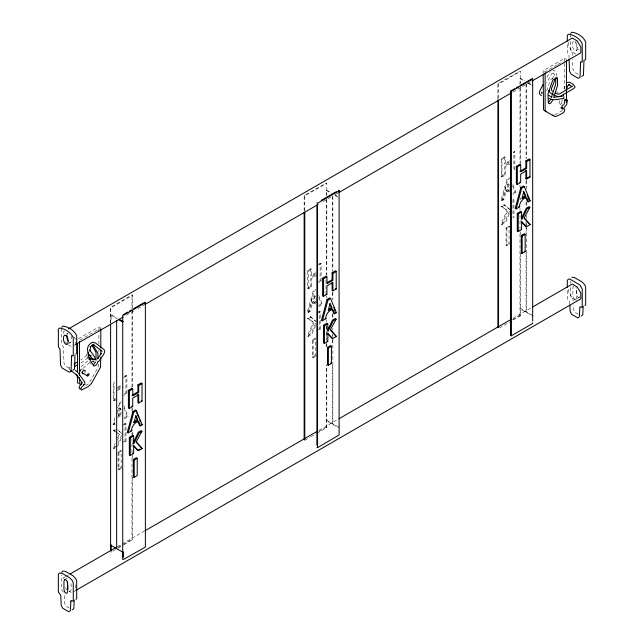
<?xml version="1.0" encoding="UTF-8"?>
<svg xmlns="http://www.w3.org/2000/svg" width="644" height="644" viewBox="0 0 644 644"><rect width="100%" height="100%" fill="white"/><g stroke="black" fill="none" stroke-linecap="round" stroke-linejoin="round"><path stroke-width="0.48" stroke-dasharray="3.22 2.42" d="M98.886 352.083L98.886 350.07M98.886 344.041L98.886 332.988M98.886 331.982L98.886 326.959L100.81 328.062L79.47 340.386L77.546 339.275M110.43 322.716L110.51 307.309L131.98 294.92L132.616 295.282L132.616 308.363M116.556 399.513L114.028 400.971L113.304 400.23L113.304 382.745L114.954 381.795M114.028 400.971L114.028 383.132L113.304 382.745M122.006 468.083L121.128 467.431L121.128 450.196L118.118 451.935L118.118 469.17L118.939 469.854L121.241 468.526M126.015 441.623L125.041 441.027L125.041 423.543L126.015 423.792L126.015 441.623L124.332 442.597M126.916 393.524L125.934 392.937L125.934 375.452L126.916 375.694L126.916 393.524L123.551 395.472M132.616 477.349L132.616 539.712L131.98 539.342L131.98 456.862M131.98 452.837L131.98 438.757M131.98 434.732L131.98 432.72M131.98 410.59L131.98 408.578M131.98 387.455L131.98 312.018M131.98 311.012L131.98 294.92M132.616 458.238L132.616 455.219M132.616 435.103L132.616 432.084M132.616 409.954L132.616 407.942M132.616 386.819L132.616 309.37M304.145 210.604L304.145 195.518L326.162 183.073L326.806 183.178L326.806 195.196M304.781 210.974L304.781 195.889L326.806 183.178M317.524 274.875L311.64 278.337L311.583 286.91L308.226 288.858L307.494 288.118L307.494 270.633L310.794 268.733L311.583 269.079L311.632 276.099L315.89 273.692M308.226 288.858L308.226 271.027L311.583 269.079M311.583 286.91L310.794 286.21L310.843 277.806L316.615 274.408M310.794 268.733L310.794 275.447L311.632 276.099M316.196 355.971L315.319 355.327L315.319 338.084L312.308 339.823L312.308 357.058L313.129 357.742L315.431 356.414M320.205 329.511L319.231 328.915L319.231 311.43L320.205 311.68L320.205 329.511L318.522 330.485M321.106 281.42L320.124 280.824L320.124 263.34L321.106 263.581L321.106 281.42L318.587 282.869M326.25 427.914L326.25 365.349M316.808 433.372L326.798 427.6L326.806 365.035M497.901 98.741L497.901 83.656L519.917 71.21L520.553 71.315L520.553 83.334M498.536 98.105L498.536 84.026L520.553 71.315M511.28 163.013L505.395 166.474L505.339 175.055L501.974 176.995L501.249 176.255L501.249 158.77L504.542 156.87L505.339 157.217L505.379 164.236L509.646 161.837M501.974 176.995L501.974 159.165L505.339 157.217M505.339 175.055L504.542 174.347L504.598 165.943L510.37 162.546M504.542 156.87L504.542 163.584L505.379 164.236M509.951 244.108L509.066 243.464L509.066 226.221L509.951 226.527L506.884 228.298L506.063 227.96L506.063 245.195L506.884 245.879L509.187 244.551M514.862 169.557L514.862 151.726L513.88 151.477L513.88 168.961L514.862 169.557L513.179 170.523M520.006 316.059L520.006 230.375M513.131 320.02L520.553 315.737L520.553 253.173M561.552 102.823L562.397 99.57M98.886 364.142L97.638 368.352L89.725 382.053L88.341 383.921L84.388 386.577M559.338 100.738L559.081 103.62L560.216 105.278M326.025 285.509L325.969 293.157M556.295 76.395L556.392 72.345L554.589 70.719L552.85 70.333M115.155 424.106L113.851 424.863L113.135 424.114L114.986 417.481M117.627 408.014L118.947 403.281L121.579 401.751M113.851 424.863L115.195 420.033M117.619 411.339L119.776 403.611L121.788 402.444M117.659 413.673C118.383 406.412 120.444 405.978 122.191 412.86M316.912 302.342L311.841 305.264L310.006 311.616L308.041 312.751L307.325 312.002L313.137 291.168L315.769 289.639M308.041 312.751L313.966 291.499L315.31 290.718M307.325 312.002L309.249 310.891L311.052 304.668L316.019 301.795M510.66 190.479L505.588 193.401L503.753 199.753L501.789 200.888L501.08 200.139L506.892 179.306L509.525 177.784M501.789 200.888L507.722 179.636L509.734 178.469M501.08 200.139L503.004 199.028L504.799 192.806L509.774 189.932M546.7 90.772L550.588 79.679L554.629 76.7M563.935 89.009L564.997 86.296M552.455 79.252L554.234 74.422L554.275 75.235L554.082 73.513L552.592 72.853L553.735 72.708L551.964 73.625L550.749 75.243L546.748 82.883M115.389 447.757L113.883 448.626L113.151 447.894L115.115 443.394M117.474 437.992L119.068 434.153L115.807 431.979M113.883 448.626L115.091 445.873M117.498 440.367L119.929 434.764L117.417 432.937M117.651 446.453L121.483 437.695M315.673 325.582L311.841 334.341L308.074 336.514L307.341 335.782L313.266 322.185L307.574 318.273L310.311 316.582L316.454 321.694M308.074 336.514L314.119 322.652L307.574 318.273M315.544 323.344L311.036 333.648L307.341 335.782M509.428 213.719L505.596 222.478L501.829 224.651L501.088 223.919L507.021 210.322L501.33 206.41L504.067 204.72L510.201 209.839M501.829 224.651L507.875 210.789L501.33 206.41M573.651 285.839L572.91 287.393L572.91 295.677L573.651 298.083L574.778 299.275L575.905 299.388L579.318 297.415L580.059 295.862M575.905 299.388L576.638 297.834L576.638 289.542L575.905 287.135M546.796 77.393L550.33 71.629M69.673 367.177L68.916 368.279L70.124 370.163M117.546 417.521L121.869 414.937M80.484 370.703L81.812 369.052L83.14 369.165M121.587 435.215L116.846 445.761L113.151 447.894M509.533 211.248L504.791 221.786L501.088 223.919M117.45 390.449L123.334 386.988M562.421 110.502L553.743 115.469M81.072 366.822L89.162 359.73M89.758 362.483L82.971 368.424L83.14 370.582M86.916 355.279L80.878 359.972M87.914 357.653L84.799 360.616L80.613 363.047M115.002 431.448L113.384 430.385L116.121 428.695M113.384 430.385L114.125 430.772L116.218 429.476M308.315 318.659L311.108 316.937M502.07 206.796L504.856 205.074M64.601 331.145L63.184 331.966L63.184 333.89M110.599 323.038L110.599 308.001L132.616 295.282M66.227 334.204L67.934 333.222A8.106 4.685 60 0 0 67.089 334.671M111.154 314.675L110.599 314.997L116.661 318.49L117.216 318.176L111.154 314.675L111.154 321.71M326.25 195.518L326.25 190.487L326.806 190.173L331.998 193.176M520.006 84.662L520.006 78.632L520.553 78.31L524.884 80.814M68.803 343.51L70.51 342.528A8.106 4.685 60 0 0 70.51 334.703M576.066 50.651A8.106 4.685 60 0 0 576.066 42.834L574.778 41.562L573.49 41.345A8.106 4.685 60 0 0 573.49 49.161L574.778 50.433L576.066 50.651L579.479 48.678L578.191 48.461L576.903 47.189A8.106 4.685 60 0 1 576.058 40.822M78.399 338.784L98.886 326.959M543.19 73.698L543.19 70.687L564.53 58.363L566.454 59.473M557.06 64.891L545.114 71.79L543.19 70.687M557.913 64.4L563.041 61.446M76.081 344.242L71.725 346.754L68.393 344.83M126.546 315.109L134.435 310.553M137.856 308.581L144.006 305.031M323.199 201.572L331.958 196.517M335.379 194.536L338.044 192.999M512.882 92.06L530.342 81.973M124.292 376.402L125.934 375.452M318.482 264.29L320.124 263.34M123.551 377.642L126.916 375.694M318.587 265.038L321.106 263.581M513.179 152.692L514.862 151.726M117.619 387.213L121.627 384.903M315.818 272.79L310.835 275.608M509.565 160.928L504.59 163.745M117.611 388.171L121.7 385.804M117.619 389.298L122.424 386.521M113.304 400.23L116.604 398.322M124.292 393.887L125.934 392.937M307.494 288.118L310.794 286.21M318.482 281.774L320.124 280.824M501.249 176.255L504.542 174.347M121.273 413.73L118.399 415.38L117.482 414.841L121.314 412.49L119.494 407.821M315.463 301.617C306.866 309.362 314.932 285.888 316.389 300.748M509.219 189.755C500.46 197.515 508.76 174.025 510.137 188.885M117.683 416.298L121.829 413.907M124.252 417.698L127.093 416.056L128.084 416.644L124.461 418.737L123.809 417.046M113.135 424.114L115.059 423.003M318.442 305.586L321.284 303.944L322.274 304.532L318.651 306.625M512.906 193.313L515.031 192.081L516.029 192.669L513.131 194.343M122.569 424.976L125.041 423.543M316.759 312.863L319.231 311.43M124.332 424.766L126.015 423.792M318.522 312.654L320.205 311.68M122.569 442.452L125.041 441.027M316.759 330.34L319.231 328.915M506.063 227.96L509.066 226.221M118.118 451.935L118.939 452.273L122.006 450.502M312.308 339.823L313.129 340.161L316.196 338.39M118.118 469.17L121.128 467.431M312.308 357.058L315.319 355.327M506.063 245.195L509.066 243.464M65.31 576.766L63.184 577.99L63.184 579.914M65.801 576.485L68.409 574.979M117.136 546.845L121.539 544.301M122.36 543.826L144.167 531.236M319.005 430.297L338.205 419.212M513.051 318.265L531.381 307.687M118.238 547.271L121.676 545.291M122.529 544.792L131.98 539.342M318.74 431.512L325.606 427.544L326.798 427.6M512.495 319.649L519.362 315.689L520.553 315.737M111.154 552.101L110.43 552.053M112.869 551.111L117.16 548.632M118.021 548.141L123.173 545.162M124.034 544.671L132.616 539.712M304.781 440.311L309.933 437.34M310.794 436.841L315.946 433.863M499.398 327.957L509.702 322.008M64.682 579.681L67.242 578.207M76.081 590.266L71.725 592.786L69.222 591.337M508.277 184.273L506.224 191.429M314.53 296.127L312.469 303.292M120.339 408.24L118.279 415.396M509.541 209.332L504.067 204.72M121.595 433.307L117.619 430.031M505.419 190.865L509.259 188.515L507.44 183.846M311.672 302.728L315.504 300.378L313.684 295.709M579.318 297.415L578.191 297.303L577.064 296.111L576.324 293.704L576.324 288.182M69.222 591.144L70.349 591.264L71.09 589.711L71.09 582.345M69.222 342.31L70.51 342.528M506.892 179.306L507.722 179.636M313.137 291.168L313.966 291.499M118.947 403.281L119.776 403.611M501.249 158.77L501.974 159.165M307.494 270.633L308.226 271.027M578.191 74.334L574.657 72.305L572.935 69.327L572.596 59.417M578.191 314.183L575.1 312.412L573.595 309.514L573.377 304.918M69.222 368.175L65.688 366.154L63.973 363.176L63.434 347.317L61.768 344.79L61.768 328.142M69.222 608.033L66.131 606.262L64.633 603.364L64.159 593.245M575.607 53.919L572.274 51.995L568.733 45.869L568.733 42.013M556.69 91.569L558.3 92.503M528.346 82.81L530.946 84.308M520.006 78.632L524.329 81.128M527.798 83.124L531.26 85.129M497.901 83.656L498.536 84.026M576.444 300.426L572.274 298.019L568.733 291.893L568.733 287.079M334.59 194.673L338.06 196.67M326.25 190.487L330.581 192.991M334.904 195.486L338.374 197.491M532.677 315.439L520.553 308.444L520.006 308.766L531.26 315.262M304.145 195.518L304.781 195.889M338.921 427.302L326.806 420.307L326.25 420.621L338.374 427.624M63.442 592.102L61.76 590.129L61.76 575.237M114.125 430.772L116.596 432.398M310.311 316.582L315.552 321.251M117.586 429.645L122.255 433.806M503.004 199.028L503.753 199.753M309.249 310.891L310.006 311.616M562.437 104.054L561.166 103.547L560.328 104.352L559.837 105.769L560.224 107.959M73.939 336.643L75.267 338.937L75.267 344.717M65.398 341.57L66.726 343.872M65.398 587.594L66.726 589.896M87.27 356.615L89.436 360.882M89.87 361.735L91.174 364.295M512.865 184.466L516.029 192.669M512.624 185.826L515.031 192.081M318.764 295.411L322.274 304.532M318.869 297.689L321.284 303.944M123.865 405.704L128.084 416.644M123.994 408.014L127.093 416.056M80.178 369.052L81.039 372.184M326.017 283.271L325.969 279.19M86.167 353.814L86.401 354.908M573.208 301.239L572.878 298.671L571.47 297.713L570.721 296.28L570.721 287.345M569.835 304.129L569.465 300.643L568.056 299.685L567.308 298.252L567.308 288.319M572.46 55.448L572.114 52.728L570.729 50.94L570.729 39.187M569.079 58.411L568.982 55.44L567.316 52.913L567.316 43.116M570.729 34.293L570.729 38.213M570.721 281.388L570.721 283.376M564.53 58.363L564.53 62.379M564.53 63.386L564.53 89.484M526.615 83.817L526.615 158.183M526.615 180.296L526.615 189.336M526.615 202.401L526.615 206.426M526.615 215.466L526.615 218.485M526.615 223.508L526.615 226.519M526.615 227.525L526.615 311.946L526.059 312.26L526.059 251.965M526.059 84.139L526.059 158.505M526.059 180.61L526.059 186.639M526.059 201.717L526.059 206.74M526.059 221.818L526.059 224.828M526.059 225.835L526.059 232.87M520.553 87.359L520.553 163.729M520.553 197.901L520.553 199.914M520.553 232.065L520.553 234.078M520.006 88.679L520.006 163.045M520.006 185.15L520.006 187.163M520.006 208.27L520.006 210.274M520.006 215.305L520.006 229.369M506.884 228.298L506.884 245.879M332.859 196.686L332.859 270.045M332.859 292.159L332.859 300.193M332.859 314.264L332.859 318.289M332.859 328.335L332.859 330.348M332.859 335.371L332.859 338.382M332.859 339.388L332.859 423.808L332.312 424.122L332.312 364.834M332.312 196.001L332.312 271.374M332.312 292.473L332.312 298.502M332.312 313.58L332.312 318.603M332.312 333.681L332.312 335.685M332.312 339.71L332.312 344.733M326.806 199.221L326.806 275.592M326.806 325.84L326.806 339.911M326.806 343.928L326.806 346.947M326.25 199.535L326.25 274.908M326.25 296.015L326.25 298.019M326.25 320.132L326.25 322.137M326.25 326.162L326.25 332.191M326.25 333.198L326.25 339.227M326.25 343.244L326.25 347.261M313.129 340.161L313.129 357.742M118.939 452.273L118.939 469.854M75.267 584.961L75.267 590.741M512.978 199.568L512.978 217.052L513.952 217.648L513.952 199.817L512.978 199.568"/><path stroke-width="0.97" d="M77.546 375.42L77.546 382.447L77.932 383.252L78.826 383.188M77.546 372.409L77.546 343.292M79.47 377.529L79.856 384.363L81.241 384.009L81.852 382.826M79.47 375.524L79.47 341.392M88.091 352.212C87.495 357.42 91.368 362.137 93.984 366.106L96.624 364.762L97.993 361.356M96.069 360.246L95.988 352.332L91.963 345.281M97.993 358.627L97.912 353.443L93.412 345.595L92.358 345.562L90.12 346.85M100.81 357.211L100.48 367.322L91.641 383.164L88.622 386.352L81.579 390.087L81.031 389.54L81.249 387.624L83.776 385.007M100.81 354.192L100.81 350.175M100.81 348.163L100.81 329.068M110.599 550.596L110.599 324.037M111.154 551.192L111.154 544.808M304.145 439.941L304.145 212.617M304.781 439.305L304.781 211.981M497.893 327.072L497.901 99.748M498.536 327.442L498.536 100.118M563.508 96.069L563.516 94.298M74.986 354.957L74.479 369.237L72.756 370.236M583.979 60.158L583.44 75.396L581.725 76.386M74.245 600.055L73.819 608.669L72.321 609.828M583.214 306.214L582.788 314.819L581.282 315.979M563.975 96.994L563.822 98.476C558.976 98.79 553.429 101.205 548.954 98.282M564.249 103.668L564.949 99.707L567.42 100.198L566.639 104.626L564.064 107.508M338.921 190.173L339.01 190.857L317.548 203.254L316.904 202.884M132.873 411.524L127.246 432.599L128.245 432.832L131.795 430.788C130.41 426.425 139.74 416.169 140.271 425.885L142.195 424.774L136.383 410.647L135.554 409.97L132.873 411.524L133.751 412.176L136.383 410.647M128.245 432.832L133.751 412.176M327.063 299.412L321.437 320.487L322.435 320.728L325.985 318.675C324.6 314.312 333.93 304.057 334.461 313.773L336.385 312.662L330.573 298.542L329.744 297.858L327.063 299.412L327.949 300.064L330.573 298.542M322.435 320.728L327.949 300.064M520.811 187.549L515.192 208.624L516.182 208.865L519.732 206.813C518.348 202.449 527.678 192.202 528.217 201.91L530.141 200.799L524.329 186.68L523.5 185.995L520.811 187.549L521.696 188.201L524.329 186.68M516.182 208.865L521.696 188.201M551.497 97.252L555.683 84.211L555.909 77.433M553.719 97.429L557.599 85.322L557.446 77.739L553.566 79.534L552.504 80.782L548.012 93.831L548.302 103.145L549.3 103.652L550.644 103.217L552.826 100.231M566.326 89.548L567.75 85.902L568.612 84.847L569.715 84.702M555.571 78.222L551.546 88.292L551.385 89.83L552.327 91.343M90.595 347.341L89.766 351.044L89.725 350.046L94.66 356.985L95.199 359.28L93.799 359.932L89.122 357.597M133.075 443.04L138.42 432.108L141.205 430.611L141.946 431.343L136.254 441.832L142.187 448.578L138.492 450.711L133.743 445.648L133.59 453.537L130.297 455.437L129.323 455.187L129.323 437.356L132.688 435.416L133.59 436.052L133.735 443.748L139.209 432.808L141.946 431.343M327.675 330.09L332.61 319.996L335.395 318.506L336.136 319.231L330.444 329.72L336.377 336.466L332.682 338.599L327.933 333.536L327.78 341.425L324.487 343.324L323.513 343.075L323.513 325.244L326.878 323.304L327.78 323.94L327.925 331.636L333.399 320.696L336.136 319.231M521.431 218.227L526.357 208.133L529.151 206.644L529.891 207.368L524.2 217.857L530.125 224.603L526.43 226.736L521.688 221.681L521.535 229.562L518.235 231.47L517.269 231.22L517.269 213.381L520.626 211.441L521.535 212.077L521.68 219.773L527.154 208.841L529.891 207.368M550.902 99.12L548.72 102.106M543.125 84.42L539.914 90.562L539.261 93.404L540.332 94.942L541.532 95.409M95.698 361.984L93.356 364.762M97.59 358.861L101.43 353.274M98.757 361.373L103.668 354.433L104.739 351.648L104.087 349.563L95.368 342.954L92.535 342.214C84.799 346.198 86.924 353.709 92.615 358.732M572.653 86.03L559.483 93.992L557.962 94.088L555.386 93.098M61.76 572.258L62.895 571.011L65.495 571.389L72.957 575.704L75.557 578.32L76.692 580.88L76.692 598.751L75.944 599.322M81.852 383.896L79.864 385.7L79.075 387.406L79.655 388.976L80.532 388.799M61.768 327.16L63.064 326.049C68.497 326.87 74.495 330.485 76.692 335.774L76.692 353.411L75.839 353.902M570.729 33.311L572.025 32.2C577.459 33.021 583.456 36.636 585.654 41.932L585.654 59.562L584.8 60.053M567.42 100.198L566.776 100.722L565.247 100.416L564.949 99.707M91.955 345.482L93.871 344.258L92.857 344.806M74.116 363.884L77.497 361.928M74.744 366.436L77.256 364.987M68.409 328.947L572.274 38.044L577.274 40.934L580.816 47.06L580.816 52.84L532.033 81.007M123.568 314.505L127.802 312.058M129.5 311.084L131.191 310.102M133.727 308.637L144.739 302.286L145.383 302.656L145.383 547.078L123.366 559.515L122.722 559.419L122.722 314.997L123.914 315.045L145.383 302.656M321.139 200.437L336.385 191.638M532.677 322.733L532.765 323.425L511.296 335.814L510.66 335.444L510.66 91.021L514.894 88.574M516.585 87.6L518.275 86.626M519.974 85.644L531.831 78.801M510.66 91.021L511.296 91.392L532.765 78.995L532.677 78.31M76.081 344.242L123.125 317.081M144.82 304.556L318.031 204.55M338.857 192.532L511.199 93.026M532.121 85.628L532.677 85.306M561.117 107.894L562.212 107.468L563.001 108.264M138.734 402.991L138.677 394.651L132.745 398.073L132.696 406.477L129.396 408.385L128.414 408.135L128.414 390.304L131.779 388.364L132.696 389L132.905 395.835L138.685 392.446L138.734 385.514L137.937 384.806L141.302 382.866L142.026 383.607L142.026 401.091L138.734 402.991L137.937 402.645L137.937 394.281M332.924 290.879L332.868 282.539L326.935 285.96L326.886 294.372L323.586 296.272L322.604 296.031L322.604 278.192L325.969 276.252L326.886 276.888L327.096 283.722L332.876 280.333L332.924 273.402L332.127 272.702L335.492 270.754L336.216 271.494L336.216 288.979L332.924 290.879L332.127 290.533L332.127 282.177M526.671 179.024L526.623 170.676L520.69 174.097L520.634 182.51L517.341 184.409L516.359 184.168L516.359 166.337L519.724 164.389L520.634 165.025L520.851 171.859L526.631 168.47L526.671 161.539L525.882 160.839L529.247 158.891L529.972 159.632L529.972 177.116L526.671 179.024L525.882 178.67L525.882 170.314M129.396 408.385L129.396 390.9L132.696 389M138.734 385.514L142.026 383.607M323.586 296.272L323.586 278.788L326.886 276.888M332.924 273.402L336.216 271.494M517.341 184.409L517.341 166.925L520.634 165.025M526.671 161.539L529.972 159.632M131.996 395.344L137.897 391.882L137.937 384.806M327.007 282.756L332.087 279.77L332.127 272.702M519.941 171.368L525.834 167.907L525.882 160.839M525.882 178.67L528.402 177.213M133.34 422.231L137.132 419.856L135.659 416.121M328.255 309.708L331.322 307.743L329.849 304.008M522.002 197.845L525.077 195.881L523.234 191.252M130.297 455.437L130.297 437.96L133.59 436.052M324.487 343.324L324.487 325.848L327.78 323.94M518.235 231.47L518.235 213.985L521.535 212.077M139.941 449.061L137.679 450.365L133.083 445.165M133.324 459.446L136.391 457.675L137.22 458.351L137.22 475.594L134.21 477.333L133.324 477.027L133.324 459.446L134.21 460.09L134.21 477.333M327.514 347.333L330.581 345.562L331.41 346.239L331.41 363.482L328.4 365.22L327.514 364.915L327.514 347.333L328.4 347.977L328.4 365.22M521.27 235.471L524.337 233.7L525.158 234.376L525.158 251.619L522.147 253.358L521.27 253.052L521.27 235.471L522.147 236.115L522.147 253.358M134.21 460.09L137.22 458.351M328.4 347.977L331.41 346.239M522.147 236.115L525.158 234.376M70.148 573.973L115.453 547.819M145.037 530.736L317.323 431.263M339.018 418.737L511.36 319.239M532.25 307.18L572.274 284.068L577.274 286.958L580.816 293.084L580.816 298.864L76.081 590.266M532.121 315.761L532.677 315.439M316.904 447.306L317.548 447.677L339.098 434.966L339.098 190.543M87.544 375.943L88.639 375.436L89.089 374.011L88.268 373.641L87.31 374.824L87.544 375.943L81.852 372.651M89.999 359.441L91.665 358.861M83.406 384.718L84.919 384.371L84.694 381.916L78.439 373.182M562.445 96.23L554.146 97.284M567.3 82.529L569.57 82.231L573.289 84.324L575.084 87.069L573.836 88.486L560.135 96.391L557.801 96.576L554.057 95.135L550.411 93.042L548.801 90.466M571.856 277.162L574.456 277.548L581.926 281.855L584.519 284.471L585.654 287.031L585.654 304.902L584.913 305.481M89.122 355.174L91.416 355.987M564.072 104.666L562.252 105.463L561.761 108.256L562.148 109.069L564.675 108.764C565.802 113.481 558.742 114.809 555.659 116.58L554.275 116.306L544.446 110.631L543.52 109.569L543.19 74.704M83.744 373.689L82.416 373.576L82.408 371.813L83.728 370.163L85.056 370.268L85.064 372.031M552.359 115.204L553.743 115.469M518.814 206.531L519.732 206.813M325.059 318.394L325.985 318.675M130.869 430.506L131.795 430.788M519.724 182.228L520.634 182.51M325.969 294.083L326.886 294.372M131.779 406.195L132.696 406.477M326.878 341.135L327.78 341.425M132.688 453.247L133.59 453.537M524.337 251.281L525.158 251.619M330.581 363.144L331.41 363.482M93.364 358.925L95.079 359.634M92.293 361.212L94.169 361.984M528.217 201.91L527.46 201.54L525.729 197.33M334.461 313.773L333.713 313.403L331.982 309.192M140.271 425.885L139.523 425.515L137.792 421.297M551.868 97.067L548.463 95.28M530.125 224.603L523.975 218.083M336.377 336.466L330.823 330.63M142.187 448.578L136.029 442.058M132.833 443.265L133.735 443.748M529.247 176.73L529.972 177.116M335.492 288.584L336.216 288.979M141.302 400.697L142.026 401.091M76.58 375.879L77.707 376.499M530.141 200.799L529.424 200.405L527.203 195.003M335.677 312.268L336.385 312.662M141.487 424.38L142.195 424.774M568.749 84.662L571.735 86.344M118.947 319.174L123.27 321.678L122.722 321.992L118.391 319.496M110.599 545.13L122.722 552.125L123.27 551.811L123.27 557.277M70.856 370.59L76.942 375.122L76.25 374.317L82.311 382.794M516.359 166.337L517.341 166.925M322.604 278.192L323.586 278.788M128.414 390.304L129.396 390.9M517.269 213.381L518.235 213.985M323.513 325.244L324.487 325.848M129.323 437.356L130.297 437.96M93.871 344.975L102.187 351.278M75.34 370.397L77.143 371.781M521.028 221.19L525.625 226.39M327.273 333.053L331.869 338.253M546.362 111.742L545.436 110.679L545.114 108.981L545.114 72.796M542.015 92.994L541.491 92.253L541.886 93.219M333.825 307.76L334.936 310.464M136.665 412.667L138.516 417.175M139.257 418.978L140.376 421.675M67.853 589.155L67.362 582.031M569.876 305.047L570.182 311.487L571.679 314.385L577.869 317.951L579.367 316.792L579.841 307.228L580.091 306.777L582.023 307.462L582.24 306.874L582.24 289.003L579.874 284.906L569.674 279.013L568.443 279.134L567.308 280.382L567.308 287.329M569.119 59.401L569.521 71.299L571.244 74.277L578.312 78.359L580.027 77.369L580.566 62.13L580.848 61.711L581.991 62.082L582.24 61.534L582.24 43.905C580.043 38.608 574.046 34.993 568.612 34.172L567.316 35.283L567.316 41.16M566.454 60.48L566.454 102.646M532.677 80.307L532.677 320.913M511.296 91.392L511.296 335.814M317.548 203.254L317.548 447.677M316.904 204.897L316.904 445.294M116.661 320.503L116.661 548.624M67.934 341.038A8.106 4.685 60 0 1 66.904 335.508M71.605 355.979L71.065 371.21L69.343 372.208L62.275 368.127L60.56 365.148L60.021 349.289L58.354 346.762L58.354 329.132L59.651 328.021C65.084 328.843 71.082 332.449 73.279 337.746L73.279 355.383L73.03 355.931L71.886 355.56L71.605 355.979M70.88 601.069L70.405 610.641L68.9 611.8L62.718 608.226L61.212 605.336L60.745 595.217L58.346 592.094L58.346 574.231L59.481 572.983L62.074 573.361L69.544 577.676L72.144 580.292L73.279 582.852L73.279 600.723L73.062 601.303L71.122 600.627L70.88 601.069M135.731 416.04L134.097 422.689L137.937 420.339L136.126 415.807L135.731 416.04M329.921 303.928L328.287 310.577L332.127 308.235L330.316 303.694L329.921 303.928M523.669 192.065L522.043 198.714L525.874 196.372L524.071 191.832L523.669 192.065M64.682 579.681L63.941 581.234L63.941 589.526L64.682 591.933L65.809 593.116L66.936 593.229L67.676 591.683L67.676 583.392L66.936 580.985L65.809 579.801L64.682 579.681M65.809 335.411L64.521 335.194A8.106 4.685 60 0 0 64.521 343.011L65.809 344.274L67.097 344.5A8.106 4.685 60 0 0 67.097 336.675L65.809 335.411"/></g></svg>
